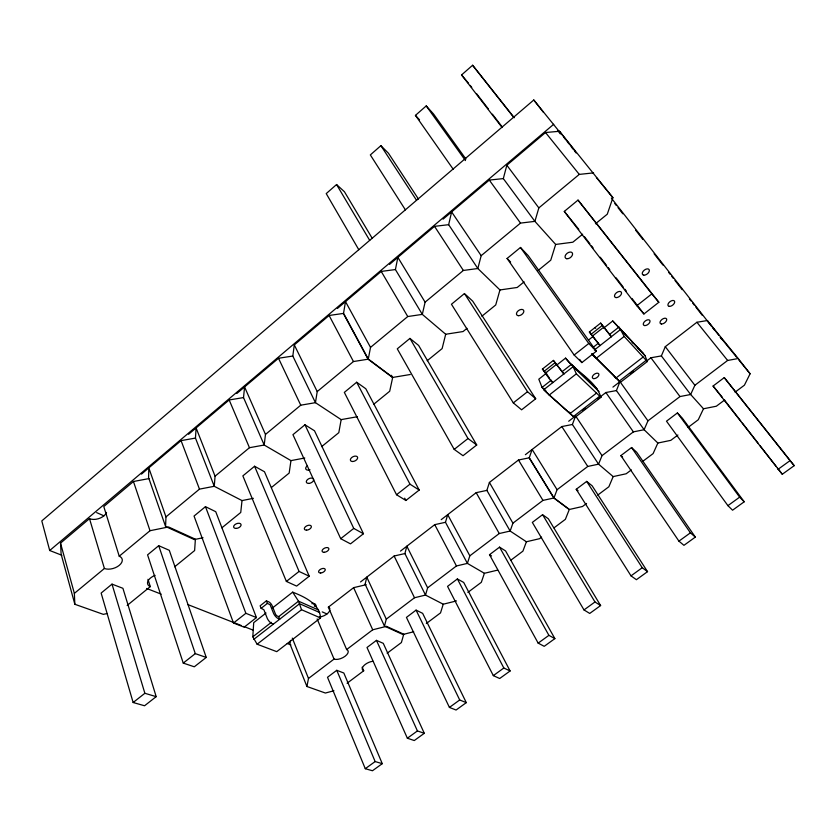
<?xml version="1.0" encoding="UTF-8"?>
<svg xmlns="http://www.w3.org/2000/svg" width="836" height="836" viewBox="0 0 836 836"><rect width="100%" height="100%" fill="white"/><g stroke="black" fill="none" stroke-linecap="round" stroke-linejoin="round"><path stroke-width="1.25" d="M165.58 526.502L165.967 516.899L148.808 467.899L148.578 477.607L165.58 526.502L194.276 539.565L203.033 537.747M165.967 516.899L199.47 489.133L214.256 486.291L195.467 438.085L196.094 427.927L215.071 476.196L214.256 486.291L242.012 500.576L253.36 498.329M272.17 608.211L292.673 592.149C304.043 596.622 319.895 603.78 320.501 617.929L276.747 651.652L257.122 644.222L252.806 636.802L253.705 622.653L266.015 613.018M215.071 476.196L249.462 447.709L264.197 445.024L243.527 397.581L244.572 386.943L265.472 434.438L264.197 445.024L290.959 460.615L304.785 458.003M242.012 500.576L240.747 512.468L221.895 527.809M357.432 416.715L341.161 419.62L315.454 402.67L292.809 356.042L294.303 344.902L329.112 315.475L343.356 313.437L368.08 359.198L392.659 377.569L389.701 391.248L373.692 404.279M290.959 460.615L289.162 473.071L271.47 487.472M294.303 344.902L317.21 391.572L315.454 402.67L300.761 405.188L265.472 434.438M290.552 640.418L289.946 643.919L306.916 686.492L325.392 693.034L333.909 690.755M341.161 419.62L338.799 432.672L321.661 446.623M410.288 374.497L392.836 377.412L368.268 359.041L370.526 347.389L407.749 316.541L422.316 314.388L445.692 334.254L463.06 331.547L467.021 328.329M306.916 686.492L308.494 678.456L292.297 638.108M395.418 269.558L397.863 257.352L425.096 302.162L422.316 314.388L395.418 269.558L381.226 271.418L337.378 308.484M384.466 626.122L365.133 584.207L366.774 577.133L386.284 619.142L384.466 626.122L402.889 634.503L413.695 631.755M425.096 302.162L463.353 270.456L477.837 268.513L448.66 224.685L451.618 211.905L481.181 255.68L477.837 268.513L499.949 289.946L517.223 287.469L524.12 281.857M445.692 334.254L442.119 348.591L427.196 360.734M456.487 600.927L443.237 604.209L425.503 595.075L404.906 553.557L406.839 546.201L427.624 587.812L425.503 595.075L414.51 597.75L386.284 619.142M582.671 234.205L572.827 242.21L555.668 244.446L534.904 221.362L503.324 178.601L506.835 165.235L545.521 132.527L559.483 131.273L612.913 197.693L607.281 214.183L595.462 223.787M499.949 289.946L495.727 304.962L481.87 316.238M497.598 570.121L484.399 573.297L467.387 563.391L445.483 522.291L447.709 514.652L469.832 555.825L467.387 563.391L456.446 565.972L427.624 587.812M593.581 172.885L579.275 174.4L538.844 207.903L534.904 221.362L520.504 223.097L481.181 255.68M443.237 604.209L440.53 612.882L426.329 623.52M555.668 244.446L550.757 260.174L537.935 270.613M541.603 537.151L539.533 538.697L526.398 541.759L510.148 531.048L486.876 490.398L489.415 482.445L518.477 460.009L529.125 457.835L553.808 498.016L569.264 509.573L565.376 519.334L554.007 527.85M484.399 573.297L481.317 582.326L467.867 592.4M553.808 498.016L542.961 500.398L512.917 523.169L510.148 531.048L499.249 533.535L469.832 555.825M526.398 541.759L522.918 551.143L510.765 560.256M631.358 469.895L626.174 473.772L613.175 476.593L598.555 464.168L572.399 424.489L575.199 416.986M586.548 503.471L582.493 506.511L569.42 509.458L553.965 497.901L557.079 489.708L587.771 466.446L598.555 464.168L602.035 455.641L633.385 431.878L644.107 429.714L647.952 420.832L679.992 396.557L690.651 394.498L694.883 385.271L727.633 360.452L738.219 358.519L750.101 373.776L744.416 385.177L735.053 392.199M677.912 435.013L670.785 440.353L657.859 443.038L644.107 429.714L616.425 390.569L619.967 381.655L647.952 420.832M646.782 360.953L650.91 357.766L661.38 355.917L665.289 346.668L696.9 322.268L707.298 320.533L738.219 358.519M613.175 476.593L608.869 486.751L597.709 495.111M657.859 443.038L653.115 453.593L642.748 461.357M724.655 399.984L716.327 406.223L703.494 408.773L698.279 419.745L688.101 427.384M372.323 238.479L344.422 191.716L336.553 184.537L326.228 193.597L358.79 249.713M418.449 199.041L388.468 153.26L380.902 145.663L370.338 154.921L405.387 209.857M453.258 169.311L415.44 115.378L426.235 105.911L433.497 113.936L465.913 159.049M502.112 127.532L461.566 74.937L472.612 65.25L514.255 117.73M561.698 134.544L533.776 99.986L41.8 520.901L49.711 550.506L61.833 555.25M49.711 550.506L553.693 124.292M141.462 474.106L181.067 440.624L195.467 438.085M188.57 434.292L229.168 399.963L243.527 397.581M236.86 393.463L278.503 358.257L292.809 356.042M389.524 264.406L434.532 226.347L448.66 224.685M443.059 219.147L489.279 180.074L503.324 178.601M107.144 613.509L103.34 614.366L74.853 604.282L61.132 554.195L60.516 543.139L89.494 518.644A10.544 6.416 -16.9 0 0 106.527 512.395M148.954 478.6L133.446 481.494L103.789 506.564L119.234 556.212A10.889 6.28 -17.8 0 1 119.266 565.345A10.889 6.28 -17.8 0 1 104.406 568.49L74.362 593.382L74.853 604.282M317.21 391.572L353.45 361.539L368.08 359.198M119.234 556.212L150.01 530.714L168.517 526.962L195.384 539.21L194.621 550.558L174.693 566.766M205.468 506.658L194.046 516.052L233.505 623.019L244.175 627.188L256.433 617.574L215.74 511.695L205.468 506.658L245.868 613.3L256.433 617.574M254.583 466.248L242.868 475.883L286.372 581.428L296.623 586.088L309.215 576.223L264.489 471.755L254.583 466.248L299.069 571.437L309.215 576.223M304.962 424.782L292.945 434.678L340.701 538.687L350.503 543.87L363.451 533.734L314.503 430.78L304.962 424.782L353.753 528.415L363.451 533.734M356.669 382.24L344.338 392.387L396.546 494.745L405.888 500.482L419.191 490.053L365.802 388.75L356.669 382.24L409.974 484.18L419.191 490.053M409.943 338.413L397.278 348.831L454.199 449.392L463.029 455.704L476.719 444.982L418.648 345.456L409.943 338.413L468.003 438.524L476.719 444.982M464.461 293.551L451.45 304.252L513.304 402.879L521.601 409.807L535.688 398.772L472.716 301.159L464.461 293.551L527.516 391.697L535.688 398.772M507.097 258.47L520.462 247.466L528.237 255.659L596.371 351.224L581.877 362.584L574.144 355.018L507.097 258.47L510.608 262.044M564.29 211.414L578.021 200.107L658.841 302.277L643.919 313.97L636.802 305.715L564.29 211.414L578.815 229.367M112.003 584.124L101.135 593.069L133.143 702.512L144.555 705.762L156.186 696.649L122.913 588.304L112.003 584.124L144.868 693.284L156.186 696.649M158.715 545.699L147.575 554.864L183.251 663.094L194.297 666.794L206.241 657.43L169.3 550.307L158.715 545.699L195.29 653.627L206.241 657.43M127.156 605.452L150.313 586.6L147.951 579.327M551.739 381.028L552.795 382.616L552 381.885A4.682 0.543 51.6 0 1 548.416 377.538L542.397 369.084L553.401 360.4L563.861 373.943L553.401 360.4M597.531 342.394L600.018 345.592L589.38 331.996L600.635 323.104L611.325 336.72L600.635 323.104M543.954 371.435L554.989 362.74M591.042 334.306L602.317 325.413M545.459 373.086L556.473 364.402M592.515 336.009L603.78 327.127M546.734 372.95L538.802 379.199L542.062 387.423L549.221 395.052L574.645 417.645L600.948 397.34C595.535 380.108 575.941 371.957 565.554 358.121L556.64 365.144M588.419 340.116L593.476 336.135M603.613 328.151L612.736 320.972L643.438 353.607L645.141 355.885L647.315 361.549L620.437 382.303L591.543 353.858L596.444 358.121L624.199 336.427L619.068 326.97L609.622 334.39M233.505 623.019L245.868 613.3M286.372 581.428L299.069 571.437M340.701 538.687L353.753 528.415M396.546 494.745L409.974 484.18M454.199 449.392L468.003 438.524M513.304 402.879L527.516 391.697M574.144 355.018L588.784 343.502L596.371 351.224M636.802 305.715L651.871 293.864L658.841 302.277M133.143 702.512L144.868 693.284M183.251 663.094L195.29 653.627M266.412 600.854L267.405 603.393L270.122 604.762L273.654 613.582A5.382 2.163 52.7 0 0 277.949 618.452L279.694 619.194L278.681 616.634L277.374 616.09A2.153 0.867 52.7 0 1 275.378 613.833L272.181 605.776A3.762 1.505 52.5 0 0 268.711 601.836L266.412 600.854L260.132 605.797L261.114 608.336L263.873 609.747L267.332 618.525A5.371 2.195 52.8 0 0 271.627 623.374L273.382 624.116M562.252 371.571L571.49 364.318L597.406 389.252M592.724 347.661L598.336 343.251M261.114 608.336L267.405 603.393M594.386 350.002L620.793 329.29L645.141 355.885M549.221 395.052L576.349 373.838L573.12 366.68L565.554 358.121M252.806 636.802L271.345 622.35M278.681 616.634L298.515 601.178L318.631 610.04M253.778 639.373L299.57 603.728L319.707 612.548M257.122 644.222L301.545 609.726L320.501 617.929M570.058 413.569L596.507 393.098M616.111 377.935L643.145 357.024M573.402 416.537L599.746 396.191M619.267 381.122L646.186 360.326M360.535 581.95L394.132 556.013L404.906 553.557M400.475 551.112L434.741 524.653L445.483 522.291M441.22 519.658L476.186 492.665L486.876 490.398M525.374 454.69L561.813 426.559L572.399 424.489M568.689 421.24L574.604 416.673M582.661 410.455L585.691 408.114M597.813 398.762L605.891 392.523L616.425 390.569M612.924 387.099L619.967 381.655M630.281 373.692L633.375 371.299M308.494 678.456L334.055 659.082A8.496 4.128 -24.5 0 0 345.132 656.229A8.496 4.128 -24.5 0 0 346.647 649.541L328.349 607.166L353.628 587.656L366.147 584.709L365.133 584.207M346.647 649.541L372.71 629.79L386.483 626.342L403.746 634.21L401.395 642.55L387.162 653.209M416.077 610.123L406.442 617.396L449.423 707.423L456.08 710.025L466.289 702.637L422.65 613.352L416.077 610.123L459.706 699.972L466.289 702.637M457.386 578.951L447.553 586.37L493.324 675.624L499.677 678.508L510.106 670.974L463.708 582.462L457.386 578.951L503.826 668.006L510.106 670.974M489.509 554.717L499.552 547.141L505.592 550.945L554.874 638.62L544.215 646.322L538.165 643.124L489.509 554.717L491.547 555.961M542.585 514.673L532.333 522.406L583.998 609.925L589.725 613.436L600.614 605.557L548.343 518.78L542.585 514.673L594.971 601.972L600.614 605.557M576.223 489.29L586.684 481.4L592.149 485.81L647.534 571.657L636.395 579.703L631.013 575.858L576.223 489.29L578.063 490.742M620.876 455.599L631.567 447.532L636.708 452.276L695.333 537.109L683.942 545.333L678.926 541.143L620.876 455.599L622.621 457.156M677.411 412.942L666.491 421.187L727.916 505.644L732.566 510.2L744.207 501.788L682.228 418.031L677.411 412.942L739.651 497.148L744.207 501.788M713.098 386.023L724.248 377.6L794.2 465.652L782.287 474.263L713.098 386.023L722.44 397.508M336.772 670.305L327.513 677.285L365.28 768.702L372.469 770.75L382.271 763.665L343.826 673.011L336.772 670.305L375.145 761.554L382.271 763.665M376.461 640.366L367.014 647.492L407.362 738.219L414.28 740.539L424.291 733.308L383.275 643.333L376.461 640.366L417.425 730.925L424.291 733.308M347.086 683.231L363.712 670.775A8.203 3.877 -25.1 0 1 363.89 665.613A8.203 3.877 -25.1 0 1 372.919 661.276M449.423 707.423L459.706 699.972M493.324 675.624L503.826 668.006M538.165 643.124L548.907 635.35L554.874 638.62M583.998 609.925L594.971 601.972M631.013 575.858L642.236 567.728L647.534 571.657M678.926 541.143L690.4 532.835L695.333 537.109M727.916 505.644L739.651 497.148M778.034 469.33L790.041 460.636L794.2 465.652M365.28 768.702L375.145 761.554M407.362 738.219L417.425 730.925M146.666 588.46L161.202 594.145M187.87 604.585L241.186 625.464M243.61 626.404L253.308 630.208M287.239 643.49L290.876 644.911M96.631 512.614L103.936 515.833M322.236 611.889L326.98 613.969M574.645 417.645L543.63 389.806L573.12 366.68L599.015 391.572M545.898 390.84L542.062 387.423L551.217 380.234L550.705 379.774M542.397 369.084L543.16 369.784M576.349 373.838L600.948 397.34M637.868 348.184L643.438 353.607M592.599 354.245L620.437 382.303M589.38 331.996L597.343 342.164M595.002 327.555L595.713 328.308M415.44 115.378L419.515 119.778M624.199 336.427L647.315 361.549M612.736 320.972L620.49 329.436M622.214 331.317L626.53 336.02M631.702 341.663L633.427 343.554M703.494 408.773L690.651 394.498L661.38 355.917M544.079 370.714L546.211 373.347M461.566 74.937L468.578 83.307M596.423 177.556L612.913 197.693M720.35 337.211L736.432 356.972M738.846 359.94L750.101 373.776M545.521 132.527L579.275 174.4M696.9 322.268L727.633 360.452M724.248 377.6L790.041 460.636M472.612 65.25L513.827 117.521M578.021 200.107L651.871 293.864M533.776 99.986L543.4 112.285M557.842 130.75L560.256 133.823M614.805 203.545L616.404 205.593M618.013 207.652L622.83 213.797M635.663 230.203L642.884 239.43M654.118 253.789L662.938 265.064M668.549 272.243L670.158 274.302M671.768 276.35L673.367 278.398M674.976 280.447L682.197 289.674M689.407 298.912L691.017 300.96M692.626 303.008L694.225 305.056M695.834 307.105L702.25 315.308M559.483 131.273L575.178 151.379M707.298 320.533L718.782 335.236M564.101 137.616L565.7 139.664M567.31 141.712L568.908 143.761M571.312 146.833L572.911 148.892M574.51 150.94L576.119 152.988M611.346 198.08L711.446 326.176M713.045 328.224L714.644 330.272M720.256 337.451L721.855 339.5M724.039 399.556L740.79 421.051M742.389 423.089L758.346 443.561M759.945 445.609L775.902 466.07M777.501 468.118L782.287 474.263M470.166 85.366L471.755 87.425M476.52 93.601L488.433 109.046M492.404 114.187L501.934 126.549M584.374 236.588L589.934 243.809M591.522 245.878L593.111 247.937M600.258 257.227L606.602 265.482M608.19 267.541L609.778 269.6M616.132 277.855L623.28 287.145M624.868 289.204L626.457 291.273M632.016 298.494L643.919 313.97M665.289 346.668L694.883 385.271M506.835 165.235L538.844 207.903M650.91 357.766L679.992 396.557M489.279 180.074L520.504 223.097M426.235 105.911L465.453 160.585M614.324 376.148L615.965 378.447M520.462 247.466L588.784 343.502M605.891 392.523L633.385 431.878M579.651 359.386L581.877 362.584M631.567 447.532L690.4 532.835M575.596 415.91L602.035 455.641M549.67 378.509L546.796 374.194M569.42 412.096L570.455 413.653M434.532 226.347L463.353 270.456M380.902 145.663L416.558 200.316M561.813 426.559L587.771 466.446M292.673 592.149L298.515 601.178L301.545 609.726M586.684 481.4L642.236 567.728M557.079 489.708L532.135 449.465L529.272 457.72L553.965 497.901M518.477 460.009L542.961 500.398M336.553 184.537L369.7 240.381M381.226 271.418L407.749 316.541M489.415 482.445L512.917 523.169M476.186 492.665L499.249 533.535M499.552 547.141L548.907 635.35M391.415 375.312L392.659 377.569M370.526 347.389L345.498 301.618L343.544 313.281L368.268 359.041M329.112 315.475L353.45 361.539M434.741 524.653L456.446 565.972M404.697 498.172L405.888 500.482M394.132 556.013L414.51 597.75M278.503 358.257L300.761 405.188M353.628 587.656L372.71 629.79M362.166 667.222L363.712 670.775M229.168 399.963L249.462 447.709M317.137 618.953L334.055 659.082M314.242 606.09L316.468 606.675L315.423 604.209L313.291 603.258A3.657 1.369 52.9 0 0 312.047 603.874M181.067 440.624L199.47 489.133M133.446 481.494L150.01 530.714M89.494 518.644L104.406 568.49M60.516 543.139L74.362 593.382M309.978 469.748A3.961 2.403 -24.7 0 1 305.997 469.32A3.961 2.403 -24.7 0 1 307.094 466.018M150.313 586.6A10.377 5.831 -19.3 0 1 147.888 581.26A10.377 5.831 -19.3 0 1 155.109 575.377M329.906 610.04A8.276 4.264 -24.2 0 1 319.342 616.999M328.349 607.166A8.276 4.264 -24.2 0 1 329.906 608.859M320.669 572.984A3.563 1.923 -24.4 0 0 325.235 569.42A3.563 1.923 -24.4 0 0 319.875 569.703A3.563 1.923 -24.4 0 0 320.669 572.984M308.62 483.427A3.908 2.341 -24.6 0 0 313.625 479.383A3.908 2.341 -24.6 0 0 307.69 479.425A3.908 2.341 -24.6 0 0 308.62 483.427M593.821 378.635A3.752 2.111 -34.3 0 0 598.931 374.664A3.752 2.111 -34.3 0 0 594.103 374.403A3.752 2.111 -34.3 0 0 593.821 378.635M518.31 315.684A4.138 2.571 -34.3 0 0 523.858 311.222A4.138 2.571 -34.3 0 0 518.289 310.731A4.138 2.571 -34.3 0 0 518.31 315.684M566.829 258.732A4.284 2.696 -37.2 0 0 572.597 254.06A4.284 2.696 -37.2 0 0 567.027 253.371A4.284 2.696 -37.2 0 0 566.829 258.732M236.128 528.415A3.919 2.289 -21.9 0 0 241.029 524.454A3.919 2.289 -21.9 0 0 234.906 524.632A3.919 2.289 -21.9 0 0 236.128 528.415M661.412 323.981A3.866 2.153 -36.9 0 0 666.71 319.875A3.866 2.153 -36.9 0 0 661.976 319.446A3.866 2.153 -36.9 0 0 661.412 323.981M616.059 297.595A4.055 2.383 -36.9 0 0 621.556 293.248A4.055 2.383 -36.9 0 0 616.456 292.715A4.055 2.383 -36.9 0 0 616.059 297.595M644.713 325.58A3.887 2.195 -36.6 0 0 650.021 321.442A3.887 2.195 -36.6 0 0 645.214 321.014A3.887 2.195 -36.6 0 0 644.713 325.58M352.573 461.514A3.898 2.33 -26.3 0 0 357.63 457.459A3.898 2.33 -26.3 0 0 351.831 457.438A3.898 2.33 -26.3 0 0 352.573 461.514M643.762 275.169A4.107 2.403 -38.1 0 0 649.342 270.76A4.107 2.403 -38.1 0 0 644.284 270.153A4.107 2.403 -38.1 0 0 643.762 275.169M306.551 530.16A3.752 2.132 -24.2 0 0 311.337 526.356A3.752 2.132 -24.2 0 0 305.662 526.534A3.752 2.132 -24.2 0 0 306.551 530.16M324.19 552.293A3.626 2.006 -24.6 0 0 328.851 548.635A3.626 2.006 -24.6 0 0 323.396 548.855A3.626 2.006 -24.6 0 0 324.19 552.293M669.312 306.373A3.929 2.205 -37.5 0 0 674.683 302.193A3.929 2.205 -37.5 0 0 669.918 301.702A3.929 2.205 -37.5 0 0 669.312 306.373"/></g></svg>
